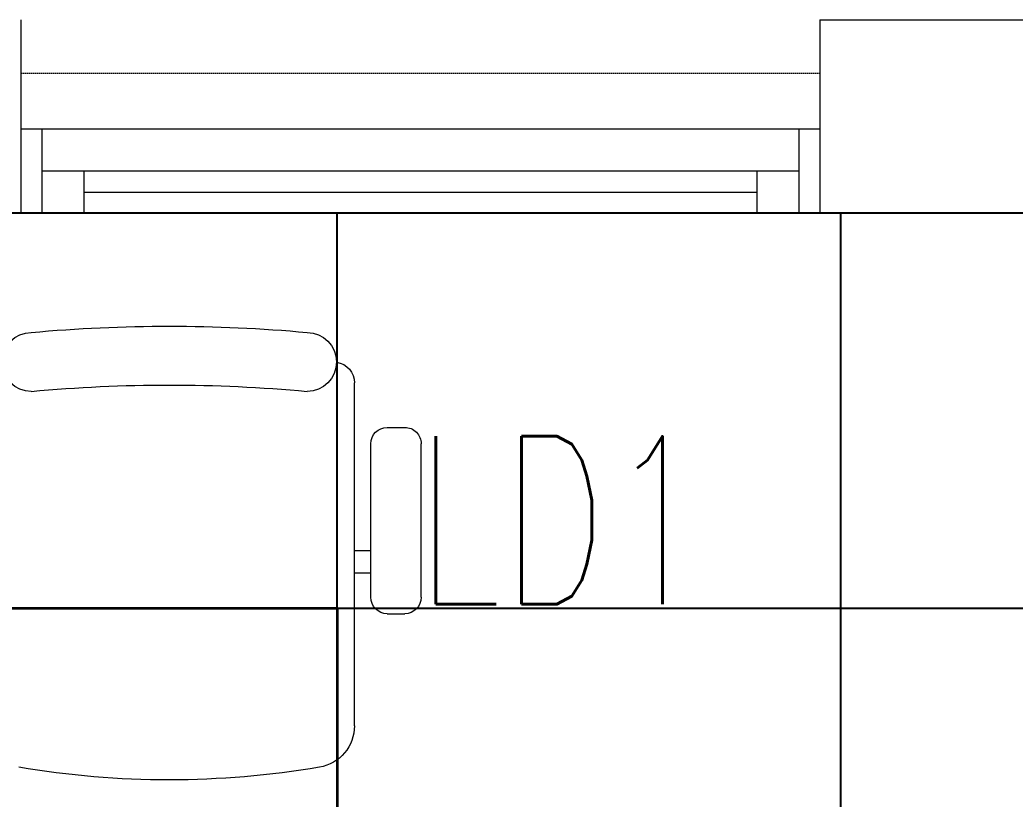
# Model space of a CAD drawing. Extents: x -12260 to 57327, y -29287 to 19916.
# Drawn here: x 15928 to 17113, y 7913 to 8840 of the extents above; entities that cross this region are included whole.
import ezdxf
from ezdxf.enums import TextEntityAlignment as Align

# ---------------------------------------------------------------- set-up
doc = ezdxf.new("R2010")
doc.units = 0
doc.header["$LTSCALE"] = 0.25
doc.linetypes.add('01-First Floor$0$HIDDEN', pattern=[9.525, 6.35, -3.175])
doc.linetypes.add('DASHDOT', pattern=[25.4, 12.7, -6.35, 0, -6.35])
for name, color, linetype, lineweight in [('01-First Floor$0$Aluminum', 251, 'Continuous', 5), ('01-First Floor$0$LOADING', 253, 'Continuous', 5), ('01-First Floor$0$NEW Wall', 166, 'Continuous', 5), ('01-First Floor$0$Proj', 251, 'Continuous', 5), ('01-First Floor$0$Walls', 251, 'Continuous', 5), ('E-LITE-CIRC-NUMB', 6, 'Continuous', 25), ('E-LITE-CLNG', 150, 'Continuous', 35), ('E-LITE-CLNG-CNDT', 6, 'DASHDOT', 35), ('E-LITE-CTRL', 6, 'Continuous', 25), ('E-LITE-IDEN', 6, 'Continuous', 25)]:
    doc.layers.add(name, color=color, linetype=linetype, lineweight=lineweight)
doc.layers.add('01-First Floor$0$FALSE CEILING', color=251, linetype='Continuous')
doc.styles.add('DC_SIMPLEX', font='SIMPLEX.shx', dxfattribs={"width": 0.7})

# ---------------------------------------------------------------- blocks, each defined once
blk = doc.blocks.new('*X410')
at = {"color": 0}
for p, q in [((5, 3), (5, 3)), ((5, 3), (5, 3)), ((5, 3), (5, 3)), ((5, 3), (5, 3)), ((5, 3), (5, 3)), ((5, 3), (5, 3)), ((5, 3), (5, 3)), ((5, 3), (5, 3)), ((5, 3), (5, 3)), ((5, 3), (5, 3)), ((5, 3), (5, 3)), ((5, 3), (5, 3)), ((5, 3), (5, 3)), ((5, 3), (5, 3)), ((5, 3), (5, 3)), ((5, 3), (5, 3)), ((5, 3), (5, 3)), ((5, 3), (5, 3)), ((5, 3), (5, 3)), ((5, 3), (5, 3)), ((5, 3), (5, 3)), ((5, 3), (5, 3)), ((5, 3), (5, 3)), ((5, 3), (5, 3)), ((5, 3), (5, 3)), ((5, 3), (5, 3)), ((5, 3), (5, 3)), ((5, 3), (5, 3)), ((5, 3), (5, 3)), ((5, 3), (5, 3)), ((5, 3), (5, 3)), ((5, 3), (5, 3)), ((5, 3), (5, 3)), ((5, 3), (5, 3)), ((5, 3), (5, 3)), ((5, 3), (5, 3)), ((5, 3), (5, 3)), ((5, 3), (5, 3)), ((5, 3), (5, 3)), ((5, 3), (5, 3)), ((5, 3), (5, 3)), ((5, 3), (5, 3)), ((5, 3), (5, 3)), ((5, 3), (5, 3)), ((5, 3), (5, 3)), ((5, 3), (5, 3)), ((5, 3), (5, 3)), ((5, 3), (5, 3)), ((5, 3), (5, 3)), ((5, 3), (5, 3)), ((5, 3), (5, 3)), ((5, 3), (5, 3)), ((5, 3), (5, 3)), ((5, 3), (5, 3)), ((5, 3), (5, 3)), ((5, 3), (5, 3)), ((5, 3), (5, 3)), ((5, 3), (5, 3)), ((5, 3), (5, 3)), ((5, 3), (5, 3)), ((5, 3), (5, 3)), ((5, 3), (5, 3)), ((5, 3), (5, 3)), ((5, 3), (5, 3)), ((5, 3), (5, 3)), ((5, 3), (5, 3)), ((6, 3), (5, 3)), ((5, 3), (5, 3)), ((6, 3), (5, 3)), ((5, 3), (5, 3)), ((6, 3), (5, 3)), ((5, 3), (5, 3)), ((6, 3), (5, 3)), ((5, 3), (5, 3)), ((5, 3), (5, 3)), ((5, 3), (5, 3)), ((5, 3), (5, 3)), ((5, 3), (5, 3)), ((5, 3), (5, 3)), ((5, 3), (5, 3)), ((5, 3), (5, 3)), ((5, 3), (5, 3)), ((5, 3), (5, 3)), ((5, 3), (5, 3)), ((5, 3), (5, 3)), ((5, 3), (5, 3)), ((5, 3), (5, 3)), ((5, 3), (5, 3)), ((5, 3), (5, 3)), ((5, 3), (5, 3)), ((5, 3), (5, 3)), ((5, 3), (5, 3)), ((5, 3), (5, 3)), ((5, 3), (5, 3)), ((5, 3), (5, 3)), ((5, 3), (5, 3)), ((6, 3), (6, 3)), ((6, 3), (6, 3)), ((6, 3), (6, 3)), ((6, 3), (6, 3)), ((6, 3), (6, 3)), ((6, 3), (6, 3)), ((6, 3), (6, 3)), ((6, 3), (6, 3)), ((6, 3), (6, 3)), ((6, 3), (6, 3)), ((6, 3), (6, 3)), ((6, 3), (6, 3)), ((6, 3), (6, 3)), ((6, 3), (6, 3)), ((6, 3), (6, 3)), ((6, 3), (6, 3)), ((6, 3), (6, 3)), ((6, 3), (6, 3)), ((6, 3), (6, 3)), ((6, 3), (6, 3)), ((6, 3), (6, 3)), ((6, 3), (6, 3)), ((6, 3), (6, 3)), ((6, 3), (6, 3)), ((6, 3), (6, 3)), ((6, 3), (6, 3)), ((6, 3), (6, 3)), ((6, 3), (6, 3)), ((6, 3), (6, 3)), ((6, 3), (6, 3)), ((6, 3), (6, 3)), ((6, 3), (6, 3)), ((6, 3), (6, 3)), ((6, 3), (6, 3)), ((6, 3), (6, 3)), ((6, 3), (6, 3)), ((6, 3), (6, 3)), ((6, 3), (6, 3)), ((6, 3), (6, 3)), ((6, 3), (6, 3)), ((6, 3), (6, 3)), ((6, 3), (6, 3)), ((6, 3), (6, 3)), ((6, 3), (6, 3)), ((6, 3), (6, 3)), ((6, 3), (6, 3)), ((6, 3), (6, 3)), ((6, 3), (6, 3)), ((6, 3), (6, 3)), ((6, 3), (6, 3)), ((6, 3), (6, 3)), ((6, 3), (6, 3)), ((6, 3), (6, 3)), ((6, 3), (6, 3)), ((6, 3), (6, 3)), ((6, 3), (6, 3)), ((6, 3), (6, 3)), ((6, 3), (6, 3)), ((6, 3), (6, 3)), ((6, 3), (6, 3)), ((6, 3), (6, 3)), ((6, 3), (6, 3)), ((6, 3), (6, 3)), ((6, 3), (6, 3)), ((6, 3), (6, 3)), ((6, 3), (6, 3)), ((6, 3), (6, 3)), ((6, 3), (6, 3)), ((6, 3), (6, 3)), ((6, 3), (6, 3)), ((6, 3), (6, 3)), ((6, 3), (6, 3)), ((6, 3), (6, 3)), ((6, 3), (6, 3)), ((6, 3), (6, 3)), ((6, 3), (6, 3)), ((6, 3), (6, 3)), ((6, 3), (6, 3)), ((6, 3), (6, 3)), ((6, 3), (6, 3)), ((6, 3), (6, 3)), ((6, 3), (6, 3)), ((6, 3), (6, 3)), ((6, 3), (6, 3)), ((6, 3), (6, 3)), ((6, 3), (6, 3)), ((6, 3), (6, 3)), ((6, 3), (6, 3)), ((6, 3), (6, 3)), ((6, 3), (6, 3)), ((6, 3), (6, 3)), ((6, 3), (6, 3)), ((6, 3), (6, 3)), ((6, 3), (6, 3)), ((6, 3), (6, 3)), ((6, 3), (6, 3)), ((6, 3), (6, 3)), ((6, 3), (6, 3)), ((6, 3), (6, 3)), ((6, 3), (6, 3)), ((6, 3), (6, 3)), ((6, 3), (6, 3)), ((6, 3), (6, 3)), ((6, 3), (6, 3)), ((6, 3), (6, 3)), ((6, 3), (6, 3)), ((6, 3), (6, 3)), ((6, 3), (6, 3)), ((6, 3), (6, 3)), ((6, 3), (6, 3)), ((6, 3), (6, 3)), ((6, 3), (6, 3)), ((6, 3), (6, 3)), ((6, 3), (6, 3)), ((6, 3), (6, 3)), ((6, 3), (6, 3)), ((6, 3), (6, 3)), ((6, 3), (6, 3)), ((6, 3), (6, 3)), ((6, 3), (6, 3)), ((6, 3), (6, 3)), ((6, 3), (6, 3)), ((6, 3), (6, 3)), ((6, 3), (6, 3)), ((6, 3), (6, 3)), ((6, 3), (6, 3)), ((6, 3), (6, 3)), ((6, 3), (6, 3)), ((6, 3), (6, 3)), ((6, 3), (6, 3)), ((6, 3), (6, 3)), ((6, 3), (6, 3)), ((6, 3), (6, 3)), ((6, 3), (6, 3)), ((6, 3), (6, 3)), ((6, 3), (6, 3)), ((6, 3), (6, 3)), ((6, 3), (6, 3)), ((6, 3), (6, 3)), ((6, 3), (6, 3)), ((6, 3), (6, 3)), ((6, 3), (6, 3)), ((6, 3), (6, 3)), ((6, 3), (6, 3)), ((6, 3), (6, 3)), ((6, 3), (6, 3)), ((6, 3), (6, 3)), ((6, 3), (6, 3)), ((6, 3), (6, 3)), ((6, 3), (6, 3)), ((6, 3), (6, 3)), ((6, 3), (6, 3)), ((6, 3), (6, 3)), ((6, 3), (6, 3)), ((6, 3), (6, 3)), ((6, 3), (6, 3)), ((6, 3), (6, 3)), ((6, 3), (6, 3)), ((6, 3), (6, 3)), ((6, 3), (6, 3)), ((6, 3), (6, 3)), ((6, 3), (6, 3)), ((6, 3), (6, 3)), ((6, 3), (6, 3)), ((6, 3), (6, 3)), ((6, 3), (6, 3)), ((6, 3), (6, 3)), ((6, 3), (6, 3)), ((6, 3), (6, 3)), ((6, 3), (6, 3)), ((6, 3), (6, 3)), ((6, 3), (6, 3)), ((6, 3), (6, 3)), ((6, 3), (6, 3)), ((6, 3), (6, 3)), ((6, 3), (6, 3)), ((6, 3), (6, 3)), ((6, 3), (6, 3)), ((6, 3), (6, 3)), ((6, 3), (6, 3)), ((6, 3), (6, 3)), ((6, 3), (6, 3)), ((6, 3), (6, 3)), ((6, 3), (6, 3)), ((6, 3), (6, 3)), ((6, 3), (6, 3)), ((6, 3), (6, 3)), ((6, 3), (6, 3)), ((6, 3), (6, 3)), ((6, 3), (6, 3)), ((6, 3), (6, 3)), ((6, 3), (6, 3)), ((6, 3), (6, 3)), ((6, 3), (6, 3)), ((6, 3), (6, 3)), ((6, 3), (6, 3)), ((6, 3), (6, 3)), ((6, 3), (6, 3)), ((6, 3), (6, 3)), ((6, 3), (6, 3)), ((6, 3), (6, 3)), ((6, 3), (6, 3)), ((6, 3), (6, 3)), ((6, 3), (6, 3)), ((6, 3), (5, 3)), ((6, 3), (5, 3)), ((6, 3), (5, 3)), ((6, 3), (5, 3)), ((6, 3), (5, 3)), ((6, 3), (6, 3)), ((6, 3), (6, 3)), ((6, 3), (6, 3)), ((6, 3), (6, 3)), ((6, 3), (6, 3)), ((6, 3), (6, 3)), ((6, 3), (6, 3)), ((6, 3), (6, 3)), ((6, 3), (6, 3)), ((6, 3), (6, 3)), ((6, 3), (6, 3)), ((6, 3), (6, 3)), ((6, 3), (6, 3)), ((6, 3), (6, 3)), ((6, 3), (6, 3)), ((6, 3), (6, 3)), ((6, 3), (6, 3)), ((6, 3), (6, 3)), ((6, 3), (6, 3)), ((6, 3), (6, 3)), ((6, 3), (6, 3)), ((6, 3), (6, 3)), ((6, 3), (6, 3)), ((6, 3), (6, 3)), ((6, 3), (6, 3)), ((6, 3), (6, 3)), ((6, 3), (6, 3)), ((6, 3), (6, 3)), ((6, 3), (6, 3)), ((6, 3), (6, 3)), ((6, 3), (6, 3)), ((6, 3), (6, 3)), ((6, 3), (6, 3)), ((6, 3), (6, 3)), ((6, 3), (6, 3)), ((6, 3), (6, 3)), ((6, 3), (6, 3)), ((6, 3), (6, 3)), ((6, 3), (6, 3)), ((6, 3), (6, 3)), ((6, 3), (6, 3)), ((6, 3), (6, 3)), ((6, 3), (6, 3)), ((6, 3), (6, 3)), ((6, 3), (6, 3)), ((6, 3), (6, 3)), ((6, 3), (6, 3)), ((6, 3), (6, 3)), ((6, 3), (6, 3)), ((6, 3), (6, 3)), ((6, 3), (6, 3)), ((6, 3), (6, 3)), ((6, 3), (6, 3)), ((6, 3), (6, 3)), ((6, 3), (6, 3)), ((6, 3), (6, 3)), ((6, 3), (6, 3)), ((6, 3), (6, 3)), ((6, 3), (6, 3)), ((6, 3), (6, 3)), ((6, 3), (6, 3)), ((6, 3), (6, 3)), ((6, 3), (6, 3)), ((6, 3), (6, 3)), ((6, 3), (6, 3)), ((6, 3), (6, 3)), ((6, 3), (6, 3)), ((6, 3), (6, 3)), ((6, 3), (6, 3)), ((6, 3), (6, 3)), ((6, 3), (6, 3)), ((6, 3), (6, 3)), ((6, 3), (6, 3)), ((6, 3), (6, 3)), ((6, 3), (6, 3)), ((6, 3), (6, 3)), ((6, 3), (6, 3)), ((6, 3), (6, 3)), ((6, 3), (6, 3)), ((6, 3), (6, 3)), ((6, 3), (6, 3)), ((6, 3), (6, 3)), ((6, 3), (6, 3)), ((6, 3), (6, 3)), ((6, 3), (6, 3)), ((6, 3), (6, 3)), ((6, 3), (6, 3)), ((6, 3), (6, 3)), ((6, 3), (6, 3)), ((6, 3), (6, 3)), ((6, 3), (6, 3)), ((6, 3), (6, 3)), ((6, 3), (6, 3)), ((6, 3), (6, 3)), ((6, 3), (6, 3)), ((6, 3), (6, 3)), ((6, 3), (6, 3)), ((6, 3), (6, 3)), ((6, 3), (6, 3)), ((6, 3), (6, 3)), ((6, 3), (6, 3)), ((6, 3), (6, 3)), ((6, 3), (6, 3)), ((6, 3), (6, 3)), ((6, 3), (6, 3)), ((6, 3), (6, 3)), ((6, 3), (6, 3)), ((6, 3), (6, 3)), ((6, 3), (6, 3)), ((6, 3), (6, 3)), ((6, 3), (6, 3)), ((6, 3), (6, 3)), ((6, 3), (6, 3)), ((6, 3), (6, 3)), ((6, 3), (6, 3)), ((6, 3), (6, 3)), ((6, 3), (6, 3)), ((6, 3), (6, 3)), ((6, 3), (6, 3)), ((6, 3), (6, 3)), ((6, 3), (6, 3)), ((6, 3), (6, 3)), ((6, 3), (6, 3)), ((6, 3), (6, 3)), ((6, 3), (6, 3)), ((6, 3), (6, 3)), ((6, 3), (6, 3)), ((6, 3), (6, 3)), ((6, 3), (6, 3)), ((6, 3), (6, 3)), ((6, 3), (6, 3)), ((6, 3), (6, 3)), ((6, 3), (6, 3)), ((6, 3), (6, 3)), ((6, 3), (6, 3)), ((6, 3), (6, 3)), ((6, 3), (6, 3)), ((6, 3), (6, 3)), ((6, 3), (6, 3)), ((6, 3), (6, 3)), ((6, 3), (6, 3)), ((6, 3), (6, 3)), ((6, 3), (6, 3)), ((6, 3), (6, 3)), ((6, 3), (6, 3)), ((6, 3), (6, 3)), ((6, 3), (6, 3)), ((6, 3), (6, 3)), ((6, 3), (6, 3)), ((6, 3), (6, 3)), ((6, 3), (6, 3)), ((6, 3), (6, 3)), ((6, 3), (6, 3)), ((6, 3), (6, 3)), ((6, 3), (6, 3)), ((6, 3), (6, 3)), ((6, 3), (6, 3)), ((6, 3), (6, 3)), ((6, 3), (6, 3)), ((6, 3), (6, 3)), ((6, 3), (6, 3)), ((6, 3), (6, 3)), ((6, 3), (6, 3)), ((6, 3), (6, 3)), ((6, 3), (6, 3)), ((6, 3), (6, 3)), ((6, 3), (6, 3)), ((6, 3), (6, 3)), ((6, 3), (6, 3)), ((6, 3), (6, 3)), ((6, 3), (6, 3)), ((6, 3), (6, 3)), ((6, 3), (6, 3)), ((6, 3), (6, 3)), ((6, 3), (6, 3)), ((6, 3), (6, 3)), ((6, 3), (6, 3)), ((6, 3), (6, 3)), ((6, 3), (6, 3)), ((6, 3), (6, 3)), ((6, 3), (6, 3)), ((6, 3), (6, 3)), ((6, 3), (6, 3)), ((6, 3), (6, 3)), ((6, 3), (6, 3)), ((6, 3), (6, 3)), ((6, 3), (6, 3)), ((6, 3), (6, 3)), ((6, 3), (6, 3)), ((6, 3), (6, 3)), ((6, 3), (6, 3)), ((6, 3), (6, 3)), ((6, 3), (6, 3)), ((6, 3), (6, 3)), ((6, 3), (6, 3)), ((6, 3), (6, 3)), ((6, 3), (6, 3)), ((6, 3), (6, 3)), ((6, 3), (6, 3)), ((6, 3), (6, 3)), ((6, 3), (6, 3)), ((6, 3), (6, 3)), ((6, 3), (6, 3)), ((6, 3), (6, 3)), ((6, 3), (6, 3)), ((6, 3), (6, 3)), ((6, 3), (6, 3)), ((6, 3), (6, 3)), ((6, 3), (6, 3)), ((6, 3), (6, 3)), ((6, 3), (6, 3)), ((6, 3), (6, 3)), ((6, 3), (6, 3)), ((6, 3), (6, 3)), ((6, 3), (6, 3)), ((6, 3), (6, 3)), ((6, 3), (6, 3)), ((6, 3), (6, 3)), ((6, 3), (6, 3)), ((6, 3), (6, 3)), ((6, 3), (6, 3)), ((6, 3), (6, 3)), ((6, 3), (6, 3)), ((6, 3), (6, 3)), ((6, 3), (6, 3)), ((6, 3), (6, 3)), ((6, 3), (6, 3)), ((6, 3), (6, 3)), ((6, 3), (6, 3)), ((6, 3), (6, 3)), ((6, 3), (6, 3)), ((6, 3), (6, 3)), ((6, 3), (6, 3)), ((6, 3), (6, 3)), ((6, 3), (6, 3)), ((6, 3), (6, 3)), ((6, 3), (6, 3)), ((6, 3), (6, 3)), ((6, 3), (6, 3)), ((6, 3), (6, 3)), ((6, 3), (6, 3)), ((6, 3), (6, 3)), ((6, 3), (6, 3)), ((6, 3), (6, 3)), ((6, 3), (6, 3)), ((6, 3), (6, 3)), ((6, 3), (6, 3)), ((6, 3), (6, 3)), ((6, 3), (6, 3)), ((6, 3), (6, 3)), ((6, 3), (6, 3)), ((6, 3), (6, 3)), ((6, 3), (6, 3)), ((6, 3), (6, 3)), ((6, 3), (6, 3)), ((6, 3), (6, 3)), ((6, 3), (6, 3)), ((6, 3), (6, 3)), ((6, 3), (6, 3)), ((6, 3), (6, 3)), ((6, 3), (6, 3)), ((6, 3), (6, 3)), ((6, 3), (6, 3)), ((6, 3), (6, 3)), ((6, 3), (6, 3)), ((6, 3), (6, 3)), ((6, 3), (6, 3)), ((6, 3), (6, 3)), ((6, 3), (6, 3)), ((6, 3), (6, 3)), ((6, 3), (6, 3)), ((6, 3), (6, 3)), ((6, 3), (6, 3)), ((6, 3), (6, 3)), ((6, 3), (6, 3)), ((6, 3), (6, 3)), ((6, 3), (6, 3)), ((6, 3), (6, 3)), ((6, 3), (6, 3)), ((6, 3), (6, 3)), ((6, 3), (6, 3)), ((6, 3), (6, 3)), ((6, 3), (6, 3)), ((6, 3), (6, 3)), ((6, 3), (6, 3)), ((6, 3), (6, 3)), ((6, 3), (6, 3)), ((6, 3), (6, 3)), ((6, 3), (6, 3)), ((6, 3), (6, 3)), ((6, 3), (6, 3)), ((6, 3), (6, 3)), ((6, 3), (6, 3)), ((6, 3), (6, 3)), ((6, 3), (6, 3)), ((6, 3), (6, 3)), ((6, 3), (6, 3)), ((6, 3), (6, 3)), ((6, 3), (6, 3)), ((6, 3), (6, 3)), ((6, 3), (6, 3)), ((6, 3), (6, 3)), ((6, 3), (6, 3)), ((6, 3), (6, 3)), ((6, 3), (6, 3)), ((6, 3), (6, 3)), ((6, 3), (6, 3)), ((6, 3), (6, 3)), ((6, 3), (6, 3)), ((6, 3), (6, 3)), ((6, 3), (6, 3)), ((6, 3), (6, 3)), ((6, 3), (6, 3)), ((6, 3), (6, 3)), ((6, 3), (6, 3)), ((6, 3), (6, 3)), ((6, 3), (6, 3))]:
    blk.add_line(p, q, dxfattribs=at)
blk = doc.blocks.new('*X411')
at = {"color": 0}
for p, q in [((13, 1), (13, 1)), ((13, 1), (13, 1)), ((13, 1), (13, 1)), ((13, 1), (13, 1)), ((13, 1), (13, 1)), ((13, 1), (13, 1)), ((13, 1), (13, 1)), ((13, 1), (13, 1)), ((13, 1), (13, 1)), ((13, 1), (13, 1)), ((13, 1), (13, 1)), ((13, 1), (13, 1)), ((13, 1), (13, 1)), ((13, 1), (13, 1)), ((13, 1), (13, 1)), ((13, 1), (14, 1)), ((13, 1), (14, 1)), ((13, 1), (14, 1)), ((13, 1), (13, 1)), ((13, 1), (13, 1)), ((13, 1), (13, 1)), ((13, 1), (13, 1)), ((13, 1), (13, 1)), ((13, 1), (13, 1)), ((13, 1), (13, 1)), ((13, 1), (13, 1)), ((13, 1), (13, 1)), ((13, 1), (13, 1)), ((13, 1), (13, 1)), ((13, 1), (13, 1)), ((13, 1), (13, 1)), ((13, 1), (13, 1)), ((13, 1), (13, 1)), ((13, 1), (13, 1)), ((13, 1), (13, 1)), ((13, 1), (13, 1)), ((13, 1), (13, 1)), ((13, 1), (13, 1)), ((13, 1), (13, 1)), ((13, 1), (13, 1)), ((13, 1), (13, 1)), ((13, 1), (13, 1)), ((13, 1), (13, 1)), ((13, 1), (13, 1)), ((13, 1), (13, 1)), ((13, 1), (13, 1)), ((13, 1), (13, 1)), ((13, 1), (13, 1)), ((13, 1), (13, 1)), ((13, 1), (13, 1)), ((13, 1), (13, 1)), ((13, 1), (13, 1)), ((13, 1), (13, 1)), ((13, 1), (13, 1)), ((13, 1), (13, 1)), ((13, 1), (13, 1)), ((13, 1), (13, 1)), ((13, 1), (13, 1)), ((13, 1), (13, 1)), ((13, 1), (13, 1)), ((13, 1), (13, 1)), ((13, 1), (13, 1)), ((13, 1), (13, 1)), ((13, 1), (13, 1)), ((13, 1), (13, 1)), ((13, 1), (13, 1)), ((13, 1), (13, 1)), ((13, 1), (13, 1)), ((13, 1), (13, 1)), ((13, 1), (13, 1)), ((13, 1), (13, 1)), ((13, 1), (13, 1)), ((13, 1), (13, 1)), ((13, 1), (13, 1)), ((13, 1), (13, 1)), ((13, 1), (13, 1)), ((13, 1), (13, 1)), ((13, 1), (13, 1)), ((13, 1), (13, 1)), ((13, 1), (13, 1)), ((13, 1), (13, 1)), ((13, 1), (13, 1)), ((13, 1), (13, 1)), ((13, 1), (13, 1)), ((13, 1), (13, 1)), ((13, 1), (13, 1)), ((13, 1), (13, 1)), ((13, 1), (13, 1)), ((13, 1), (13, 1)), ((13, 1), (13, 1)), ((13, 1), (13, 1)), ((13, 1), (13, 1)), ((13, 1), (13, 1)), ((13, 1), (13, 1)), ((13, 1), (13, 1)), ((13, 1), (13, 1)), ((13, 1), (13, 1)), ((13, 1), (13, 1)), ((13, 1), (13, 1)), ((13, 1), (13, 1)), ((13, 1), (13, 1)), ((13, 1), (13, 1)), ((13, 1), (13, 1)), ((13, 1), (13, 1)), ((13, 1), (13, 1)), ((13, 1), (13, 1)), ((13, 1), (13, 1)), ((13, 1), (13, 1)), ((13, 1), (13, 1)), ((13, 1), (13, 1)), ((13, 1), (13, 1)), ((13, 1), (13, 1)), ((13, 1), (13, 1)), ((13, 1), (13, 1)), ((13, 1), (13, 1)), ((13, 1), (13, 1)), ((13, 1), (13, 1)), ((13, 1), (13, 1)), ((13, 1), (13, 1)), ((13, 1), (13, 1)), ((13, 1), (13, 1)), ((13, 1), (13, 1)), ((13, 1), (13, 1)), ((13, 1), (14, 1)), ((13, 0), (13, 0)), ((13, 0), (13, 0)), ((13, 0), (13, 0)), ((13, 0), (13, 0)), ((13, 0), (13, 0)), ((13, 0), (13, 0)), ((13, 0), (13, 0)), ((13, 0), (13, 0)), ((13, 0), (13, 0)), ((13, 0), (13, 0)), ((13, 0), (13, 0)), ((13, 0), (13, 0)), ((13, 0), (13, 0)), ((13, 0), (13, 0)), ((13, 0), (13, 0)), ((13, 0), (13, 0)), ((13, 0), (13, 0)), ((13, 0), (13, 0)), ((13, 0), (13, 0)), ((13, 0), (13, 0)), ((13, 0), (13, 0)), ((13, 0), (13, 0)), ((13, 0), (13, 0)), ((13, 0), (13, 0)), ((13, 0), (13, 0)), ((13, 0), (13, 0)), ((13, 0), (13, 0)), ((13, 0), (13, 0)), ((13, 0), (13, 0)), ((13, 0), (13, 0)), ((13, 0), (13, 0)), ((13, 0), (13, 0)), ((13, 0), (13, 0)), ((13, 0), (13, 0)), ((13, 0), (13, 0)), ((13, 0), (13, 0)), ((13, 0), (13, 0)), ((13, 0), (13, 0)), ((13, 0), (13, 0)), ((13, 0), (13, 0)), ((13, 0), (13, 0)), ((13, 0), (13, 0)), ((13, 0), (13, 0)), ((13, 0), (13, 0)), ((13, 0), (13, 0)), ((13, 0), (13, 0)), ((13, 0), (13, 0)), ((13, 0), (13, 0)), ((13, 0), (14, 0)), ((13, 0), (14, 0)), ((13, 0), (13, 0)), ((13, 0), (14, 0)), ((14, 1), (14, 1)), ((14, 1), (14, 1)), ((14, 1), (14, 1)), ((14, 1), (14, 1)), ((14, 1), (14, 1)), ((14, 1), (14, 1)), ((14, 1), (14, 1)), ((14, 1), (14, 1)), ((14, 1), (14, 1)), ((14, 1), (14, 1)), ((14, 1), (14, 1)), ((14, 1), (14, 1)), ((14, 1), (14, 1)), ((14, 1), (14, 1)), ((14, 1), (14, 1)), ((14, 1), (14, 1)), ((14, 1), (14, 1)), ((14, 1), (14, 1)), ((14, 1), (14, 1)), ((14, 1), (14, 1)), ((14, 1), (14, 1)), ((14, 1), (14, 1)), ((14, 1), (14, 1)), ((14, 1), (14, 1)), ((14, 1), (14, 1)), ((14, 1), (14, 1)), ((14, 1), (14, 1)), ((14, 1), (14, 1)), ((14, 1), (14, 1)), ((14, 1), (14, 1)), ((14, 1), (14, 1)), ((14, 1), (14, 1)), ((14, 1), (14, 1)), ((14, 1), (14, 1)), ((14, 1), (14, 1)), ((14, 1), (14, 1)), ((14, 1), (14, 1)), ((14, 1), (14, 1)), ((14, 1), (14, 1)), ((14, 1), (14, 1)), ((14, 1), (14, 1)), ((14, 1), (14, 1)), ((14, 1), (14, 1)), ((14, 1), (14, 1)), ((14, 1), (14, 1)), ((14, 1), (14, 1)), ((14, 1), (14, 1)), ((14, 1), (14, 1)), ((14, 1), (14, 1)), ((14, 1), (14, 1)), ((14, 1), (14, 1)), ((14, 1), (14, 1)), ((14, 1), (14, 1)), ((14, 1), (14, 1)), ((14, 1), (14, 1)), ((14, 1), (14, 1)), ((14, 1), (14, 1)), ((14, 1), (14, 1)), ((14, 1), (14, 1)), ((14, 1), (14, 1)), ((14, 1), (14, 1)), ((14, 1), (14, 1)), ((14, 1), (14, 1)), ((14, 1), (14, 1)), ((14, 1), (14, 1)), ((14, 1), (14, 1)), ((14, 1), (14, 1)), ((14, 1), (14, 1)), ((14, 1), (14, 1)), ((14, 1), (14, 1)), ((14, 1), (14, 1)), ((14, 1), (14, 1)), ((14, 1), (14, 1)), ((14, 1), (14, 1)), ((14, 1), (14, 1)), ((14, 1), (14, 1)), ((14, 1), (14, 1)), ((14, 1), (14, 1)), ((14, 1), (14, 1)), ((14, 1), (14, 1)), ((14, 1), (14, 1)), ((14, 1), (14, 1)), ((14, 1), (14, 1)), ((14, 1), (14, 1)), ((14, 1), (14, 1)), ((14, 1), (14, 1)), ((14, 1), (14, 1)), ((14, 1), (14, 1)), ((14, 1), (14, 1)), ((14, 1), (14, 1)), ((14, 1), (14, 1)), ((14, 1), (14, 1)), ((14, 1), (14, 1)), ((14, 1), (14, 1)), ((14, 0), (14, 0)), ((14, 0), (14, 0)), ((14, 0), (14, 0)), ((14, 0), (14, 0)), ((14, 0), (14, 0)), ((14, 0), (14, 0)), ((14, 0), (14, 0)), ((14, 0), (14, 0)), ((14, 0), (14, 0)), ((14, 0), (14, 0)), ((14, 0), (14, 0)), ((14, 0), (14, 0)), ((14, 0), (14, 0)), ((14, 0), (14, 0)), ((14, 0), (14, 0)), ((14, 0), (14, 0)), ((14, 0), (14, 0)), ((14, 0), (14, 0)), ((14, 0), (14, 0)), ((14, 0), (14, 0)), ((14, 0), (14, 0)), ((14, 0), (14, 0)), ((14, 0), (14, 0)), ((14, 0), (14, 0)), ((14, 0), (14, 0)), ((14, 0), (14, 0)), ((14, 0), (14, 0)), ((14, 0), (14, 0)), ((14, 0), (14, 0)), ((14, 0), (14, 0)), ((14, 0), (14, 0)), ((14, 0), (14, 0)), ((14, 0), (14, 0)), ((14, 0), (14, 0)), ((14, 0), (14, 0)), ((14, 0), (14, 0)), ((14, 0), (14, 0)), ((14, 0), (14, 0)), ((14, 0), (14, 0)), ((14, 0), (14, 0)), ((14, 0), (14, 0)), ((14, 0), (14, 0)), ((14, 0), (14, 0)), ((14, 0), (14, 0)), ((14, 0), (14, 0)), ((14, 0), (14, 0)), ((14, 0), (14, 0)), ((14, 0), (14, 0)), ((13, 0), (13, 0)), ((13, 0), (14, 0)), ((13, 0), (13, 0)), ((13, 0), (14, 0)), ((13, 0), (13, 0)), ((13, 0), (14, 0)), ((13, 0), (13, 0)), ((13, 0), (13, 0)), ((13, 0), (13, 0)), ((13, 0), (13, 0)), ((13, 0), (14, 0)), ((13, 0), (13, 0)), ((13, 0), (14, 0)), ((13, 0), (13, 0)), ((13, 0), (14, 0)), ((13, 0), (13, 0)), ((13, 0), (14, 0)), ((13, 0), (13, 0)), ((13, 0), (14, 0)), ((13, 0), (13, 0)), ((13, 0), (14, 0)), ((13, 0), (13, 0)), ((13, 0), (14, 0)), ((13, 0), (13, 0)), ((13, 0), (13, 0)), ((13, 0), (13, 0)), ((13, 0), (14, 0)), ((13, 0), (13, 0)), ((13, 0), (14, 0)), ((13, 0), (13, 0)), ((13, 0), (14, 0)), ((13, 0), (13, 0)), ((13, 0), (14, 0)), ((13, 0), (13, 0)), ((13, 0), (13, 0)), ((13, 0), (13, 0)), ((13, 0), (13, 0)), ((13, 0), (13, 0)), ((13, 0), (13, 0)), ((13, 0), (13, 0)), ((13, 0), (13, 0)), ((13, 0), (13, 0)), ((13, 0), (13, 0)), ((13, 0), (13, 0)), ((13, 0), (13, 0)), ((13, 0), (13, 0)), ((13, 0), (13, 0)), ((13, 0), (13, 0)), ((13, 0), (13, 0)), ((13, 0), (13, 0)), ((13, 0), (13, 0)), ((13, 0), (13, 0)), ((13, 0), (13, 0)), ((13, 0), (13, 0)), ((13, 0), (13, 0)), ((13, 0), (13, 0)), ((13, 0), (13, 0)), ((13, 0), (13, 0)), ((13, 0), (13, 0)), ((13, 0), (13, 0)), ((13, 0), (13, 0)), ((13, 0), (13, 0)), ((13, 0), (13, 0)), ((13, 0), (13, 0)), ((13, -1), (13, -1)), ((13, -1), (13, -1)), ((13, -1), (13, -1)), ((13, -1), (13, -1)), ((13, -1), (13, -1)), ((13, -1), (14, -1)), ((13, -1), (13, -1)), ((14, 0), (14, 0)), ((14, 0), (14, 0)), ((14, 0), (14, 0)), ((14, 0), (14, 0)), ((14, 0), (14, 0)), ((14, 0), (14, 0)), ((14, 0), (14, 0)), ((14, 0), (14, 0)), ((14, 0), (14, 0)), ((14, 0), (14, 0)), ((14, 0), (14, 0)), ((14, 0), (14, 0)), ((14, 0), (14, 0)), ((14, 0), (14, 0)), ((14, 0), (14, 0)), ((13, 0), (14, 0)), ((14, 0), (14, 0)), ((14, 0), (14, 0)), ((14, 0), (14, 0)), ((14, 0), (14, 0)), ((14, 0), (14, 0)), ((14, 0), (14, 0)), ((14, 0), (14, 0)), ((14, 0), (14, 0)), ((14, 0), (14, 0)), ((14, 0), (14, 0)), ((14, 0), (14, 0)), ((14, 0), (14, 0)), ((14, 0), (14, 0)), ((14, 0), (14, 0)), ((14, 0), (14, 0)), ((14, 0), (14, 0)), ((14, 0), (14, 0)), ((14, 0), (14, 0)), ((14, 0), (14, 0)), ((14, 0), (14, 0)), ((14, 0), (14, 0)), ((14, 0), (14, 0)), ((14, 0), (14, 0)), ((14, 0), (14, 0)), ((14, 0), (14, 0)), ((14, 0), (14, 0)), ((14, 0), (14, 0)), ((14, 0), (14, 0)), ((14, 0), (14, 0)), ((14, 0), (14, 0)), ((14, 0), (14, 0)), ((14, 0), (14, 0)), ((14, 0), (14, 0)), ((14, 0), (14, 0)), ((14, -1), (14, -1)), ((14, -1), (14, -1)), ((14, -1), (14, -1)), ((14, -1), (14, -1)), ((14, -1), (14, -1))]:
    blk.add_line(p, q, dxfattribs=at)
blk = doc.blocks.new('01-First Floor$0$GF21018-P')
at = {"color": 0}
for p, q in [((0.2205, 0.4756), (0.2205, 0.0675)), ((0.2596, 0.3422), (0.2804, 0.3422)), ((0.24, 0.3226), (0.24, 0.14)), ((0.3, 0.3226), (0.3, 0.14)), ((0.2205, 0.2937), (0.24, 0.2937)), ((0.2205, 0.2671), (0.24, 0.2671)), ((0.2596, 0.1204), (0.2804, 0.1204))]:
    blk.add_line(p, q, dxfattribs=at)
for points in [[(0.24, 0.2937), (0.24, 0.2937), (0.24, 0.2937), (0.24, 0.2937), (0.24, 0.2937), (0.24, 0.2937), (0.24, 0.2937), (0.24, 0.2937), (0.24, 0.2937), (0.24, 0.2937), (0.24, 0.2937), (0.24, 0.2937), (0.24, 0.2937), (0.24, 0.2937), (0.24, 0.2937), (0.24, 0.2937), (0.24, 0.2937), (0.24, 0.2937), (0.24, 0.2937), (0.24, 0.2937), (0.24, 0.2937), (0.24, 0.2937), (0.24, 0.2937), (0.24, 0.2937), (0.24, 0.2937), (0.24, 0.2937), (0.24, 0.2937), (0.24, 0.2937), (0.24, 0.2937), (0.24, 0.2937), (0.24, 0.2937), (0.24, 0.2937), (0.24, 0.2937), (0.24, 0.2937), (0.24, 0.2937), (0.24, 0.2937), (0.24, 0.2937), (0.24, 0.2937), (0.24, 0.2937), (0.24, 0.2937), (0.24, 0.2937), (0.24, 0.2937), (0.24, 0.2937), (0.24, 0.2937), (0.24, 0.2937), (0.24, 0.2937), (0.24, 0.2937), (0.24, 0.2937), (0.24, 0.2937), (0.24, 0.2937), (0.24, 0.2937), (0.24, 0.2937), (0.24, 0.2937), (0.24, 0.2937), (0.24, 0.2937), (0.24, 0.2937), (0.24, 0.2937), (0.24, 0.2937), (0.24, 0.2937), (0.24, 0.2937), (0.24, 0.2937), (0.24, 0.2937), (0.24, 0.2937), (0.24, 0.2937), (0.24, 0.2937), (0.24, 0.2937), (0.24, 0.2937), (0.24, 0.2937), (0.24, 0.2937), (0.24, 0.2937), (0.24, 0.2937), (0.24, 0.2937), (0.24, 0.2937), (0.24, 0.2937), (0.24, 0.2937), (0.24, 0.2937), (0.24, 0.2937), (0.24, 0.2937), (0.24, 0.2937), (0.24, 0.2937), (0.24, 0.2937), (0.24, 0.2937), (0.24, 0.2937), (0.24, 0.2937), (0.24, 0.2937), (0.24, 0.2937), (0.24, 0.2937), (0.24, 0.2937), (0.24, 0.2937), (0.24, 0.2937), (0.24, 0.2937), (0.24, 0.2937), (0.24, 0.2937), (0.24, 0.2937), (0.24, 0.2937), (0.24, 0.2937), (0.24, 0.2937), (0.24, 0.2937), (0.24, 0.2937), (0.24, 0.2937), (0.24, 0.2937), (0.24, 0.2937), (0.24, 0.2937), (0.24, 0.2937), (0.24, 0.2937), (0.24, 0.2937), (0.24, 0.2937), (0.24, 0.2937), (0.24, 0.2937), (0.24, 0.2937), (0.24, 0.2937), (0.24, 0.2937), (0.24, 0.2937), (0.24, 0.2937), (0.24, 0.2937), (0.24, 0.2937), (0.24, 0.2937), (0.24, 0.2937), (0.24, 0.2937), (0.24, 0.2937), (0.24, 0.2937), (0.24, 0.2937), (0.24, 0.2937), (0.24, 0.2937), (0.24, 0.2937), (0.24, 0.2937), (0.24, 0.2937), (0.24, 0.2937), (0.24, 0.2937), (0.24, 0.2937), (0.24, 0.2937), (0.24, 0.2937), (0.24, 0.2937), (0.24, 0.2937), (0.24, 0.2937), (0.24, 0.2937), (0.24, 0.2937), (0.24, 0.2937), (0.24, 0.2937), (0.24, 0.2937), (0.24, 0.2937), (0.24, 0.2937), (0.24, 0.2937), (0.24, 0.2937), (0.24, 0.2937), (0.24, 0.2937), (0.24, 0.2937), (0.24, 0.2937), (0.24, 0.2937), (0.24, 0.2937), (0.24, 0.2937), (0.24, 0.2937), (0.24, 0.2937), (0.24, 0.2937), (0.24, 0.2937), (0.24, 0.2937), (0.24, 0.2937), (0.24, 0.2937), (0.24, 0.2937), (0.24, 0.2937), (0.24, 0.2937), (0.24, 0.2937), (0.24, 0.2937), (0.24, 0.2937), (0.24, 0.2937), (0.24, 0.2937), (0.24, 0.2937), (0.24, 0.2937), (0.24, 0.2937), (0.24, 0.2937), (0.24, 0.2937), (0.24, 0.2937), (0.24, 0.2937), (0.24, 0.2937), (0.24, 0.2937), (0.24, 0.2937), (0.24, 0.2937), (0.24, 0.2937), (0.24, 0.2937), (0.24, 0.2937), (0.24, 0.2937), (0.24, 0.2937), (0.24, 0.2937), (0.24, 0.2937), (0.24, 0.2937), (0.24, 0.2937), (0.24, 0.2937), (0.24, 0.2937), (0.24, 0.2937), (0.24, 0.2937), (0.24, 0.2937), (0.24, 0.2937), (0.24, 0.2937), (0.24, 0.2937), (0.24, 0.2937), (0.24, 0.2937), (0.24, 0.2937), (0.24, 0.2937), (0.24, 0.2937), (0.24, 0.2937), (0.24, 0.2937), (0.24, 0.2937), (0.24, 0.2937), (0.24, 0.2937), (0.24, 0.2937), (0.24, 0.2937), (0.24, 0.2937), (0.24, 0.2937), (0.24, 0.2937), (0.24, 0.2937), (0.24, 0.2937), (0.24, 0.2937), (0.24, 0.2937), (0.24, 0.2937), (0.24, 0.2937), (0.24, 0.2937), (0.24, 0.2937), (0.24, 0.2937), (0.24, 0.2937), (0.24, 0.2937), (0.24, 0.2937), (0.24, 0.2937), (0.24, 0.2937), (0.24, 0.2937), (0.24, 0.2937), (0.24, 0.2937), (0.24, 0.2937), (0.24, 0.2937), (0.24, 0.2937), (0.24, 0.2937), (0.24, 0.2937), (0.24, 0.2937), (0.24, 0.2937), (0.24, 0.2937), (0.24, 0.2937), (0.24, 0.2937), (0.24, 0.2937), (0.24, 0.2937), (0.24, 0.2937), (0.24, 0.2937), (0.24, 0.2937), (0.24, 0.2937), (0.24, 0.2937), (0.24, 0.2937), (0.24, 0.2937), (0.24, 0.2937), (0.24, 0.2937), (0.24, 0.2937), (0.24, 0.2937), (0.24, 0.2937), (0.24, 0.2937), (0.24, 0.2937), (0.24, 0.2937), (0.24, 0.2937), (0.24, 0.2937), (0.24, 0.2937), (0.24, 0.2937), (0.24, 0.2937), (0.24, 0.2937), (0.24, 0.2937), (0.24, 0.2937), (0.24, 0.2937), (0.24, 0.2937), (0.24, 0.2937), (0.24, 0.2937), (0.24, 0.2937), (0.24, 0.2937), (0.24, 0.2937), (0.24, 0.2937), (0.24, 0.2937), (0.24, 0.2937), (0.24, 0.2937), (0.24, 0.2937), (0.24, 0.2937), (0.24, 0.2937), (0.24, 0.2937), (0.24, 0.2937)], [(0.24, 0.2937), (0.24, 0.2937), (0.24, 0.2937), (0.24, 0.2937), (0.24, 0.2937), (0.24, 0.2937), (0.24, 0.2937), (0.24, 0.2937), (0.24, 0.2937), (0.24, 0.2937), (0.24, 0.2937), (0.24, 0.2937), (0.24, 0.2937), (0.24, 0.2937), (0.24, 0.2937), (0.24, 0.2937), (0.24, 0.2937), (0.24, 0.2937), (0.24, 0.2937), (0.24, 0.2937), (0.24, 0.2937), (0.24, 0.2937), (0.24, 0.2937), (0.24, 0.2937), (0.24, 0.2937), (0.24, 0.2937), (0.24, 0.2937), (0.24, 0.2937), (0.24, 0.2937), (0.24, 0.2937), (0.24, 0.2937), (0.24, 0.2937), (0.24, 0.2937), (0.24, 0.2937), (0.24, 0.2937), (0.24, 0.2937), (0.24, 0.2937), (0.24, 0.2937), (0.24, 0.2937), (0.24, 0.2937), (0.24, 0.2937), (0.24, 0.2937), (0.24, 0.2937), (0.24, 0.2937), (0.24, 0.2937), (0.24, 0.2937), (0.24, 0.2937), (0.24, 0.2937), (0.24, 0.2937), (0.24, 0.2937), (0.24, 0.2937), (0.24, 0.2937), (0.24, 0.2937), (0.24, 0.2937), (0.24, 0.2937), (0.24, 0.2937), (0.24, 0.2937), (0.24, 0.2937), (0.24, 0.2937), (0.24, 0.2937), (0.24, 0.2937), (0.24, 0.2937), (0.24, 0.2937), (0.24, 0.2937), (0.24, 0.2937), (0.24, 0.2937), (0.24, 0.2937), (0.24, 0.2937), (0.24, 0.2937), (0.24, 0.2937), (0.24, 0.2937), (0.24, 0.2937), (0.24, 0.2937), (0.24, 0.2937), (0.24, 0.2937), (0.24, 0.2937), (0.24, 0.2937), (0.24, 0.2937), (0.24, 0.2937), (0.24, 0.2937), (0.24, 0.2937), (0.24, 0.2937), (0.24, 0.2937), (0.24, 0.2937), (0.24, 0.2937), (0.24, 0.2937), (0.24, 0.2937), (0.24, 0.2937), (0.24, 0.2937), (0.24, 0.2937), (0.24, 0.2937), (0.24, 0.2937), (0.24, 0.2937), (0.24, 0.2937), (0.24, 0.2937), (0.24, 0.2937), (0.24, 0.2937), (0.24, 0.2937), (0.24, 0.2937), (0.24, 0.2937), (0.24, 0.2937), (0.24, 0.2937), (0.24, 0.2937), (0.24, 0.2937), (0.24, 0.2937), (0.24, 0.2937), (0.24, 0.2937), (0.24, 0.2937), (0.24, 0.2937), (0.24, 0.2937), (0.24, 0.2937), (0.24, 0.2937), (0.24, 0.2937), (0.24, 0.2937), (0.24, 0.2937), (0.24, 0.2937), (0.24, 0.2937), (0.24, 0.2937), (0.24, 0.2937), (0.24, 0.2937), (0.24, 0.2937), (0.24, 0.2937), (0.24, 0.2937), (0.24, 0.2937), (0.24, 0.2937), (0.24, 0.2937), (0.24, 0.2937), (0.24, 0.2937), (0.24, 0.2937), (0.24, 0.2937), (0.24, 0.2937), (0.24, 0.2937), (0.24, 0.2937), (0.24, 0.2937), (0.24, 0.2937), (0.24, 0.2937), (0.24, 0.2937), (0.24, 0.2937), (0.24, 0.2937), (0.24, 0.2937), (0.24, 0.2937), (0.24, 0.2937), (0.24, 0.2937), (0.24, 0.2937), (0.24, 0.2937), (0.24, 0.2937), (0.24, 0.2937), (0.24, 0.2937), (0.24, 0.2937), (0.24, 0.2937), (0.24, 0.2937), (0.24, 0.2937), (0.24, 0.2937), (0.24, 0.2937), (0.24, 0.2937), (0.24, 0.2937), (0.24, 0.2937), (0.24, 0.2937), (0.24, 0.2937), (0.24, 0.2937), (0.24, 0.2937), (0.24, 0.2937), (0.24, 0.2937), (0.24, 0.2937), (0.24, 0.2937), (0.24, 0.2937), (0.24, 0.2937), (0.24, 0.2937), (0.24, 0.2937), (0.24, 0.2937), (0.24, 0.2937), (0.24, 0.2937), (0.24, 0.2937), (0.24, 0.2937), (0.24, 0.2937), (0.24, 0.2937), (0.24, 0.2937), (0.24, 0.2937), (0.24, 0.2937), (0.24, 0.2937), (0.24, 0.2937), (0.24, 0.2937), (0.24, 0.2937), (0.24, 0.2937), (0.24, 0.2937), (0.24, 0.2937), (0.24, 0.2937), (0.24, 0.2937), (0.24, 0.2937), (0.24, 0.2937), (0.24, 0.2937), (0.24, 0.2937), (0.24, 0.2937), (0.24, 0.2937), (0.24, 0.2937), (0.24, 0.2937), (0.24, 0.2937), (0.24, 0.2937), (0.24, 0.2937), (0.24, 0.2937), (0.24, 0.2937), (0.24, 0.2937), (0.24, 0.2937), (0.24, 0.2937), (0.24, 0.2937), (0.24, 0.2937), (0.24, 0.2937), (0.24, 0.2937), (0.24, 0.2937), (0.24, 0.2937), (0.24, 0.2937), (0.24, 0.2937), (0.24, 0.2937), (0.24, 0.2937), (0.24, 0.2937), (0.24, 0.2937), (0.24, 0.2937), (0.24, 0.2937), (0.24, 0.2937)], [(0.24, 0.2937), (0.24, 0.2937), (0.24, 0.2937), (0.24, 0.2937), (0.24, 0.2937), (0.24, 0.2937), (0.24, 0.2937), (0.24, 0.2937), (0.24, 0.2937), (0.24, 0.2937), (0.24, 0.2937), (0.24, 0.2937), (0.24, 0.2937), (0.24, 0.2937), (0.24, 0.2937), (0.24, 0.2937), (0.24, 0.2937), (0.24, 0.2937), (0.24, 0.2937), (0.24, 0.2937), (0.24, 0.2937), (0.24, 0.2937), (0.24, 0.2937), (0.24, 0.2937), (0.24, 0.2937), (0.24, 0.2937), (0.24, 0.2937), (0.24, 0.2937), (0.24, 0.2937), (0.24, 0.2937), (0.24, 0.2937), (0.24, 0.2937), (0.24, 0.2937), (0.24, 0.2937), (0.24, 0.2937), (0.24, 0.2937), (0.24, 0.2937), (0.24, 0.2937), (0.24, 0.2937), (0.24, 0.2937), (0.24, 0.2937), (0.24, 0.2937), (0.24, 0.2937), (0.24, 0.2937), (0.24, 0.2937), (0.24, 0.2937), (0.24, 0.2937), (0.24, 0.2937), (0.24, 0.2937), (0.24, 0.2937), (0.24, 0.2937), (0.24, 0.2937), (0.24, 0.2937), (0.24, 0.2937), (0.24, 0.2937), (0.24, 0.2937), (0.24, 0.2937), (0.24, 0.2937), (0.24, 0.2937), (0.24, 0.2937), (0.24, 0.2937), (0.24, 0.2937), (0.24, 0.2937), (0.24, 0.2937), (0.24, 0.2937), (0.24, 0.2937), (0.24, 0.2937), (0.24, 0.2937), (0.24, 0.2937), (0.24, 0.2937), (0.24, 0.2937), (0.24, 0.2937), (0.24, 0.2937), (0.24, 0.2937), (0.24, 0.2937), (0.24, 0.2937), (0.24, 0.2937), (0.24, 0.2937), (0.24, 0.2937), (0.24, 0.2937), (0.24, 0.2937), (0.24, 0.2937), (0.24, 0.2937), (0.24, 0.2937), (0.24, 0.2937), (0.24, 0.2937), (0.24, 0.2937), (0.24, 0.2937), (0.24, 0.2937), (0.24, 0.2937), (0.24, 0.2937), (0.24, 0.2937), (0.24, 0.2937), (0.24, 0.2937), (0.24, 0.2937), (0.24, 0.2937), (0.24, 0.2937), (0.24, 0.2937), (0.24, 0.2937), (0.24, 0.2937), (0.24, 0.2937), (0.24, 0.2937), (0.24, 0.2937), (0.24, 0.2937), (0.24, 0.2937), (0.24, 0.2937), (0.24, 0.2937), (0.24, 0.2937), (0.24, 0.2937), (0.24, 0.2937), (0.24, 0.2937), (0.24, 0.2937), (0.24, 0.2937), (0.24, 0.2937), (0.24, 0.2937), (0.24, 0.2937), (0.24, 0.2937), (0.24, 0.2937), (0.24, 0.2937), (0.24, 0.2937), (0.24, 0.2937), (0.24, 0.2937), (0.24, 0.2937), (0.24, 0.2937), (0.24, 0.2937), (0.24, 0.2937), (0.24, 0.2937), (0.24, 0.2937), (0.24, 0.2937), (0.24, 0.2937), (0.24, 0.2937), (0.24, 0.2937), (0.24, 0.2937), (0.24, 0.2937), (0.24, 0.2937), (0.24, 0.2937), (0.24, 0.2937), (0.24, 0.2937), (0.24, 0.2937), (0.24, 0.2937), (0.24, 0.2937), (0.24, 0.2937), (0.24, 0.2937), (0.24, 0.2937), (0.24, 0.2937), (0.24, 0.2937), (0.24, 0.2937), (0.24, 0.2937), (0.24, 0.2937), (0.24, 0.2937), (0.24, 0.2937), (0.24, 0.2937), (0.24, 0.2937), (0.24, 0.2937), (0.24, 0.2937), (0.24, 0.2937), (0.24, 0.2937), (0.24, 0.2937), (0.24, 0.2937), (0.24, 0.2937), (0.24, 0.2937), (0.24, 0.2937), (0.24, 0.2937), (0.24, 0.2937), (0.24, 0.2937), (0.24, 0.2937), (0.24, 0.2937), (0.24, 0.2937), (0.24, 0.2937), (0.24, 0.2937), (0.24, 0.2937), (0.24, 0.2937), (0.24, 0.2937), (0.24, 0.2937), (0.24, 0.2937), (0.24, 0.2937), (0.24, 0.2937), (0.24, 0.2937), (0.24, 0.2937), (0.24, 0.2937), (0.24, 0.2937), (0.24, 0.2937), (0.24, 0.2937), (0.24, 0.2937), (0.24, 0.2937), (0.24, 0.2937), (0.24, 0.2937), (0.24, 0.2937), (0.24, 0.2937), (0.24, 0.2937), (0.24, 0.2937), (0.24, 0.2937), (0.24, 0.2937), (0.24, 0.2937), (0.24, 0.2937), (0.24, 0.2937), (0.24, 0.2937), (0.24, 0.2937), (0.24, 0.2937), (0.24, 0.2937), (0.24, 0.2937), (0.24, 0.2937), (0.24, 0.2937), (0.24, 0.2937), (0.24, 0.2937), (0.24, 0.2937), (0.24, 0.2937), (0.24, 0.2937), (0.24, 0.2937), (0.24, 0.2937), (0.24, 0.2937), (0.24, 0.2937), (0.24, 0.2937), (0.24, 0.2937)]]:
    blk.add_lwpolyline(points, close=True, dxfattribs=at)
for centre, radius, start, end in [((-0.0001, -0.5295), 1.0695, 80.3671, 99.6329), ((0.1705, 0.4756), 0.05, 0, 80.3671), ((0.2596, 0.3226), 0.0196, 90, 180), ((0.2804, 0.3226), 0.0196, 0, 90), ((0.2596, 0.14), 0.0196, 180, 270), ((0.2804, 0.14), 0.0196, 270, 0), ((-0.1643, 0.0425), 0.0351, 90, 270), ((0, 1.8467), 1.7767, 264.6946, 275.3053), ((0.1641, 0.0425), 0.0351, 270, 90), ((0.1955, 0.0675), 0.025, 278.5279, 360), ((0, 1.8314), 1.8314, 264.8532, 275.147)]:
    blk.add_arc(centre, radius, start, end, dxfattribs=at)
at = {"layer": '01-First Floor$0$NEW Wall', "color": 0, "linetype": 'Continuous'}
for points in [[(0.24, 0.2937), (0.24, 0.2937), (0.24, 0.2937), (0.24, 0.2937), (0.24, 0.2937), (0.24, 0.2937), (0.24, 0.2937), (0.24, 0.2937)], [(0.24, 0.2937), (0.24, 0.2937), (0.24, 0.2937), (0.24, 0.2937), (0.24, 0.2937), (0.24, 0.2937), (0.24, 0.2937)], [(0.24, 0.2937), (0.24, 0.2937), (0.24, 0.2937), (0.24, 0.2937), (0.24, 0.2937), (0.24, 0.2937), (0.24, 0.2937), (0.24, 0.2937), (0.24, 0.2937)], [(0.24, 0.2937), (0.24, 0.2937), (0.24, 0.2937), (0.24, 0.2937), (0.24, 0.2937), (0.24, 0.2937), (0.24, 0.2937), (0.24, 0.2937), (0.24, 0.2937), (0.24, 0.2937)], [(0.24, 0.2937), (0.24, 0.2937), (0.24, 0.2937), (0.24, 0.2937), (0.24, 0.2937), (0.24, 0.2937), (0.24, 0.2937), (0.24, 0.2937), (0.24, 0.2937), (0.24, 0.2937), (0.24, 0.2937), (0.24, 0.2937), (0.24, 0.2937), (0.24, 0.2937), (0.24, 0.2937)], [(0.24, 0.2937), (0.24, 0.2937), (0.24, 0.2937), (0.24, 0.2937), (0.24, 0.2937), (0.24, 0.2937), (0.24, 0.2937), (0.24, 0.2937), (0.24, 0.2937), (0.24, 0.2937)], [(0.24, 0.2937), (0.24, 0.2937), (0.24, 0.2937), (0.24, 0.2937), (0.24, 0.2937), (0.24, 0.2937), (0.24, 0.2937), (0.24, 0.2937), (0.24, 0.2937), (0.24, 0.2937)], [(0.24, 0.2937), (0.24, 0.2937), (0.24, 0.2937), (0.24, 0.2937), (0.24, 0.2937), (0.24, 0.2937), (0.24, 0.2937), (0.24, 0.2937), (0.24, 0.2937), (0.24, 0.2937)], [(0.24, 0.2937), (0.24, 0.2937), (0.24, 0.2937), (0.24, 0.2937), (0.24, 0.2937), (0.24, 0.2937), (0.24, 0.2937), (0.24, 0.2937), (0.24, 0.2937), (0.24, 0.2937), (0.24, 0.2937), (0.24, 0.2937), (0.24, 0.2937), (0.24, 0.2937), (0.24, 0.2937), (0.24, 0.2937), (0.24, 0.2937), (0.24, 0.2937)], [(0.24, 0.2937), (0.24, 0.2937), (0.24, 0.2937), (0.24, 0.2937), (0.24, 0.2937), (0.24, 0.2937), (0.24, 0.2937), (0.24, 0.2937), (0.24, 0.2937), (0.24, 0.2937), (0.24, 0.2937), (0.24, 0.2937)], [(0.24, 0.2937), (0.24, 0.2937), (0.24, 0.2937), (0.24, 0.2937), (0.24, 0.2937), (0.24, 0.2937), (0.24, 0.2937)], [(0.24, 0.2937), (0.24, 0.2937), (0.24, 0.2937), (0.24, 0.2937), (0.24, 0.2937), (0.24, 0.2937), (0.24, 0.2937), (0.24, 0.2937), (0.24, 0.2937), (0.24, 0.2937), (0.24, 0.2937), (0.24, 0.2937), (0.24, 0.2937), (0.24, 0.2937), (0.24, 0.2937), (0.24, 0.2937), (0.24, 0.2937), (0.24, 0.2937), (0.24, 0.2937), (0.24, 0.2937), (0.24, 0.2937), (0.24, 0.2937), (0.24, 0.2937), (0.24, 0.2937), (0.24, 0.2937), (0.24, 0.2937), (0.24, 0.2937), (0.24, 0.2937), (0.24, 0.2937), (0.24, 0.2937), (0.24, 0.2937), (0.24, 0.2937), (0.24, 0.2937), (0.24, 0.2937), (0.24, 0.2937), (0.24, 0.2937), (0.24, 0.2937), (0.24, 0.2937), (0.24, 0.2937), (0.24, 0.2937), (0.24, 0.2937), (0.24, 0.2937), (0.24, 0.2937), (0.24, 0.2937), (0.24, 0.2937), (0.24, 0.2937), (0.24, 0.2937), (0.24, 0.2937), (0.24, 0.2937), (0.24, 0.2937), (0.24, 0.2937), (0.24, 0.2937), (0.24, 0.2937), (0.24, 0.2937), (0.24, 0.2937), (0.24, 0.2937), (0.24, 0.2937), (0.24, 0.2937), (0.24, 0.2937), (0.24, 0.2937), (0.24, 0.2937), (0.24, 0.2937), (0.24, 0.2937), (0.24, 0.2937), (0.24, 0.2937), (0.24, 0.2937), (0.24, 0.2937), (0.24, 0.2937), (0.24, 0.2937), (0.24, 0.2937), (0.24, 0.2937), (0.24, 0.2937), (0.24, 0.2937), (0.24, 0.2937), (0.24, 0.2937), (0.24, 0.2937), (0.24, 0.2937), (0.24, 0.2937), (0.24, 0.2937), (0.24, 0.2937), (0.24, 0.2937), (0.24, 0.2937), (0.24, 0.2937), (0.24, 0.2937), (0.24, 0.2937), (0.24, 0.2937), (0.24, 0.2937), (0.24, 0.2937), (0.24, 0.2937), (0.24, 0.2937), (0.24, 0.2937), (0.24, 0.2937), (0.24, 0.2937), (0.24, 0.2937), (0.24, 0.2937), (0.24, 0.2937), (0.24, 0.2937), (0.24, 0.2937), (0.24, 0.2937), (0.24, 0.2937), (0.24, 0.2937), (0.24, 0.2937), (0.24, 0.2937), (0.24, 0.2937), (0.24, 0.2937), (0.24, 0.2937), (0.24, 0.2937), (0.24, 0.2937), (0.24, 0.2937), (0.24, 0.2937), (0.24, 0.2937)], [(0.24, 0.2937), (0.24, 0.2937), (0.24, 0.2937), (0.24, 0.2937), (0.24, 0.2937), (0.24, 0.2937), (0.24, 0.2937), (0.24, 0.2937), (0.24, 0.2937), (0.24, 0.2937), (0.24, 0.2937), (0.24, 0.2937), (0.24, 0.2937), (0.24, 0.2937), (0.24, 0.2937), (0.24, 0.2937), (0.24, 0.2937)], [(0.24, 0.2937), (0.24, 0.2937), (0.24, 0.2937), (0.24, 0.2937), (0.24, 0.2937), (0.24, 0.2937), (0.24, 0.2937), (0.24, 0.2937), (0.24, 0.2937), (0.24, 0.2937), (0.24, 0.2937), (0.24, 0.2937), (0.24, 0.2937), (0.24, 0.2937), (0.24, 0.2937), (0.24, 0.2937), (0.24, 0.2937), (0.24, 0.2937), (0.24, 0.2937), (0.24, 0.2937), (0.24, 0.2937), (0.24, 0.2937), (0.24, 0.2937), (0.24, 0.2937), (0.24, 0.2937), (0.24, 0.2937), (0.24, 0.2937), (0.24, 0.2937), (0.24, 0.2937), (0.24, 0.2937), (0.24, 0.2937), (0.24, 0.2937), (0.24, 0.2937), (0.24, 0.2937), (0.24, 0.2937), (0.24, 0.2937), (0.24, 0.2937), (0.24, 0.2937), (0.24, 0.2937), (0.24, 0.2937), (0.24, 0.2937), (0.24, 0.2937), (0.24, 0.2937), (0.24, 0.2937), (0.24, 0.2937), (0.24, 0.2937), (0.24, 0.2937), (0.24, 0.2937), (0.24, 0.2937), (0.24, 0.2937), (0.24, 0.2937), (0.24, 0.2937), (0.24, 0.2937), (0.24, 0.2937), (0.24, 0.2937), (0.24, 0.2937), (0.24, 0.2937), (0.24, 0.2937), (0.24, 0.2937), (0.24, 0.2937), (0.24, 0.2937), (0.24, 0.2937), (0.24, 0.2937), (0.24, 0.2937), (0.24, 0.2937), (0.24, 0.2937), (0.24, 0.2937), (0.24, 0.2937), (0.24, 0.2937), (0.24, 0.2937), (0.24, 0.2937), (0.24, 0.2937), (0.24, 0.2937), (0.24, 0.2937), (0.24, 0.2937), (0.24, 0.2937), (0.24, 0.2937), (0.24, 0.2937), (0.24, 0.2937), (0.24, 0.2937), (0.24, 0.2937), (0.24, 0.2937), (0.24, 0.2937), (0.24, 0.2937), (0.24, 0.2937), (0.24, 0.2937), (0.24, 0.2937), (0.24, 0.2937), (0.24, 0.2937)], [(0.24, 0.2937), (0.24, 0.2937), (0.24, 0.2937), (0.24, 0.2937), (0.24, 0.2937), (0.24, 0.2937), (0.24, 0.2937), (0.24, 0.2937), (0.24, 0.2937), (0.24, 0.2937), (0.24, 0.2937), (0.24, 0.2937), (0.24, 0.2937), (0.24, 0.2937), (0.24, 0.2937), (0.24, 0.2937), (0.24, 0.2937), (0.24, 0.2937), (0.24, 0.2937), (0.24, 0.2937), (0.24, 0.2937), (0.24, 0.2937), (0.24, 0.2937), (0.24, 0.2937), (0.24, 0.2937), (0.24, 0.2937), (0.24, 0.2937), (0.24, 0.2937), (0.24, 0.2937), (0.24, 0.2937), (0.24, 0.2937), (0.24, 0.2937), (0.24, 0.2937), (0.24, 0.2937), (0.24, 0.2937), (0.24, 0.2937), (0.24, 0.2937), (0.24, 0.2937), (0.24, 0.2937), (0.24, 0.2937), (0.24, 0.2937), (0.24, 0.2937), (0.24, 0.2937), (0.24, 0.2937), (0.24, 0.2937), (0.24, 0.2937), (0.24, 0.2937), (0.24, 0.2937), (0.24, 0.2937), (0.24, 0.2937), (0.24, 0.2937), (0.24, 0.2937), (0.24, 0.2937), (0.24, 0.2937)]]:
    blk.add_lwpolyline(points, dxfattribs=at)
at = {"color": 0}
for name, xscale, yscale, zscale in [('*X410', 8.59375e-11, 8.59375e-11, 8.59375e-11), ('*X411', 5.5e-11, 5.5e-11, 5.5e-11)]:
    blk.add_blockref(name, (0.24, 0.2937), dxfattribs=dict(at, xscale=xscale, yscale=yscale, zscale=zscale))
blk = doc.blocks.new('01-First Floor')
at = {"layer": '01-First Floor$0$Aluminum'}
for p, q in [((16880.9, 8710), (15929.5, 8710)), ((15954.5, 8710), (15954.5, 8610)), ((16855.9, 8710), (16855.9, 8610)), ((16855.9, 8660), (15954.5, 8660)), ((16004.5, 8660), (16004.5, 8610)), ((16805.9, 8660), (16805.9, 8610)), ((16004.5, 8635), (16805.9, 8635)), ((16880.9, 8610), (15929.5, 8610))]:
    blk.add_line(p, q, dxfattribs=at)
at = {"layer": '01-First Floor$0$FALSE CEILING', "linetype": 'Continuous'}
for p, q in [((16306, 4540), (16306, 8610)), ((16906, 4540), (16906, 8610)), ((15106, 8140), (19115.6, 8140))]:
    blk.add_line(p, q, dxfattribs=at)
at = {"layer": '01-First Floor$0$FALSE CEILING'}
blk.add_lwpolyline([(15106, 4540), (19115.6, 4540), (19115.6, 8610), (15106, 8610)], close=True, dxfattribs=at)
at = {"layer": '01-First Floor$0$Proj', "linetype": '01-First Floor$0$HIDDEN'}
blk.add_line((15929.5, 8776.8), (16880.9, 8776.8), dxfattribs=at)
at = {"layer": '01-First Floor$0$Walls'}
for p, q in [((15929.5, 8840), (15929.5, 8610)), ((16880.9, 8840), (20101.1, 8840)), ((16880.9, 8840), (16880.9, 8610)), ((15106, 8610), (15929.5, 8610)), ((16880.9, 8610), (19115.6, 8610))]:
    blk.add_line(p, q, dxfattribs=at)
at = {"layer": '01-First Floor$0$LOADING', "extrusion": (-2.24021e-05, 7.77426e-06, 1), "xscale": -1000, "yscale": 1000.000000000001, "zscale": 1000, "rotation": 180.0014107650308}
blk.add_blockref('01-First Floor$0$GF21018-P', (16106.2, 8475.4, -0.4), dxfattribs=at)
blk = doc.blocks.new('*U16')
blk.add_lwpolyline([(-300, 300), (-300, -300), (300, -300), (300, 300)], close=True)
blk.add_circle((0, 0), 45)
at = {"layer": 'E-LITE-CIRC-NUMB', "style": 'DC_SIMPLEX', "width": 0.7, "flags": 8}
blk.add_attdef('CIRCUIT', text='', height=200, rotation=0, dxfattribs=at).set_placement((-473.9, 300), align=Align.RIGHT)
at = {"layer": 'E-LITE-CTRL', "style": 'DC_SIMPLEX', "width": 0.7, "flags": 8}
blk.add_attdef('CONTROL', (1118.9, -935), '', height=200, rotation=360, dxfattribs=at)
at = {"layer": 'E-LITE-IDEN', "style": 'DC_SIMPLEX', "width": 0.7, "flags": 8}
blk.add_attdef('TYPE', (460.4, 457.6), '', height=200, rotation=360, dxfattribs=at)

msp = doc.modelspace()

# ---------------------------------------------------------------- block references
at = {"layer": 'E-LITE-CLNG'}
ref = msp.add_blockref('*U16', (16006, 7840), dxfattribs=dict(at, xscale=-1))
ref.add_attrib('TYPE', 'LD1', (16399.5, 8144.5), dxfattribs={"layer": 'E-LITE-IDEN', "height": 200, "rotation": 0, "style": 'DC_SIMPLEX', "width": 0.7, "flags": 8})
at = {"layer": 'E-LITE-CLNG-CNDT'}
msp.add_blockref('01-First Floor', (0, 0), dxfattribs=at)

doc.saveas('drawing.dxf')
